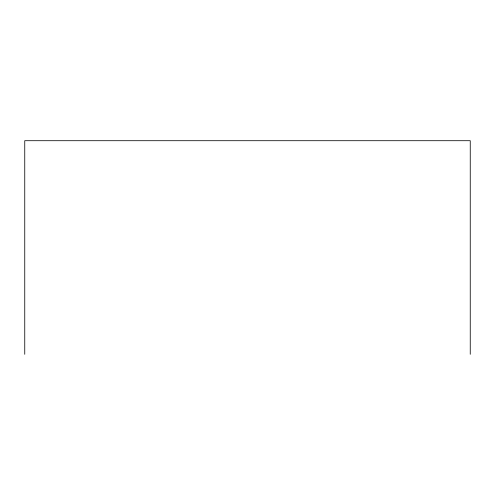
<?xml version="1.0" encoding="UTF-8"?>
<svg xmlns="http://www.w3.org/2000/svg" width="495" height="495" viewBox="0 0 495 495"><rect width="100%" height="100%" fill="white"/><g stroke="black" fill="none" stroke-linecap="round" stroke-linejoin="round"><path stroke-width="0.74" d="M470.25 354.296L470.25 140.704L24.75 140.704L24.75 354.296"/></g></svg>
